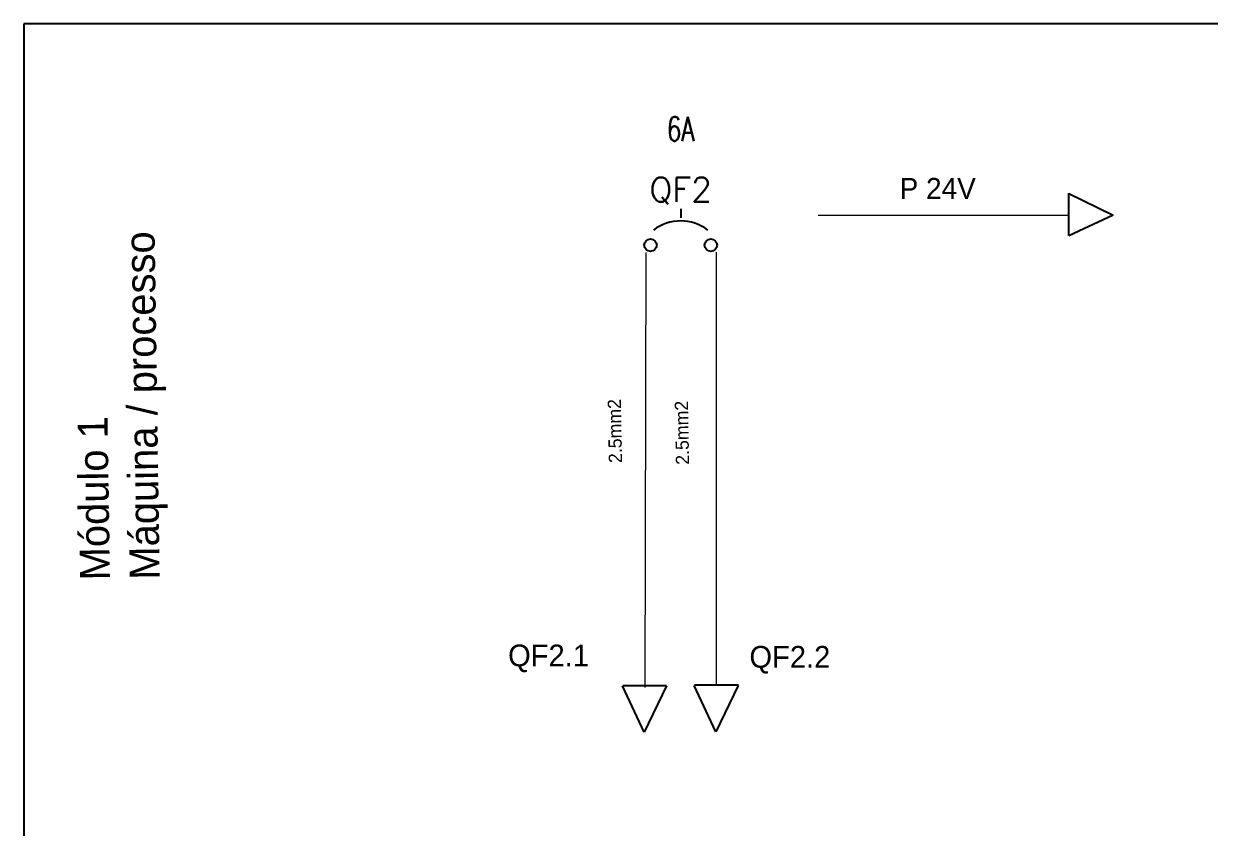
# Model space of a CAD drawing. Extents: x -891 to 6596, y -1 to 298.
# Drawn here: x 1341.1 to 1522.9, y 174.8 to 298.1 of the extents above; entities that cross this region are included whole.
import ezdxf
from ezdxf.enums import TextEntityAlignment as Align

# ---------------------------------------------------------------- set-up
doc = ezdxf.new("R2010")
doc.units = 0
doc.header["$MEASUREMENT"] = 0
doc.linetypes.add('DASHED', pattern=[0.75, 0.5, -0.25])
doc.linetypes.add('HIDDEN2', pattern=[0.1875, 0.125, -0.0625])
for name, color, linetype in [('DESCCHILD', 20, 'Continuous'), ('RED_2.5mm^2', 1, 'Continuous'), ('SYMS', 7, 'Continuous'), ('TAGS', 51, 'Continuous')]:
    doc.layers.add(name, color=color, linetype=linetype)
doc.styles.add('WD', font='romans.shx')

# ---------------------------------------------------------------- blocks, each defined once
blk = doc.blocks.new('HCB2')
at = {"linetype": 'HIDDEN2'}
blk.add_line((0, 0.1868), (0, 0.1406), dxfattribs=at)
for centre in [(-0.1553, 0), (0.1553, 0)]:
    blk.add_circle(centre, 0.0322)
blk.add_arc((0, -0.1094), 0.2344, 53.1301, 126.8699)
at = {"style": 'WD', "width": 0.7}
for tag, p in [('INST', (0, 0.8625)), ('LOC', (0, 0.6929)), ('DESC1', (0, 0.5367)), ('DESC2', (0, 0.3804)), ('RATING1', (0, -0.1875)), ('XREF', (0, -0.3438))]:
    blk.add_attdef(tag, text='', height=0.125, dxfattribs=at).set_placement(p, align=Align.CENTER)
at = {"style": 'WD'}
blk.add_attdef('TAG2', text='', height=0.125, dxfattribs=at).set_placement((0, 0.2242), align=Align.CENTER)
for tag, p in [('X2LINK', (0, 0.2188)), ('X8LINK', (0, 0))]:
    blk.add_attdef(tag, p, '', height=0.01, dxfattribs=at)
for tag, p, height, flags in [('FAMILY', (0.0544, 0.1834), 0.01, 9), ('CONTACT', (0.0544, 0.159), 0.01, 9), ('X4TERM01', (-0.1875, 0), 0.0125, 1), ('X1TERM02', (0.1875, 0), 0.0125, 1)]:
    blk.add_attdef(tag, p, '', height=height, dxfattribs=dict(at, flags=flags))
at = {"linetype": 'Continuous', "style": 'WD', "flags": 8}
blk.add_attdef('TERM01', text='', height=0.125, dxfattribs=at).set_placement((-0.25, -0.0314), align=Align.TOP_RIGHT)
blk.add_attdef('TERM02', text='', height=0.125, dxfattribs=at).set_placement((0.25, -0.0314), align=Align.TOP_LEFT)

msp = doc.modelspace()

# ---------------------------------------------------------------- linework, layer by layer
for p, q in [((1761.115, 298.113), (1341.115, 298.113)), ((1341.115, 298.113), (1341.115, 1.113))]:
    msp.add_line(p, q)
at = {"color": 242, "true_color": 0xcd2027}
for p, q in [((1501.176, 272.129), (1501.162, 265.655)), ((1501.2, 272.091), (1508.001, 268.778)), ((1508.001, 268.778), (1501.187, 265.631)), ((1436.132, 189.58), (1432.841, 196.662)), ((1439.601, 196.689), (1432.866, 196.687)), ((1439.561, 196.664), (1436.132, 189.58)), ((1447.125, 189.643), (1443.834, 196.725)), ((1450.594, 196.753), (1443.859, 196.75)), ((1450.554, 196.727), (1447.125, 189.643))]:
    msp.add_line(p, q, dxfattribs=at)
at = {"layer": 'RED_2.5mm^2', "color": 242, "lineweight": 18, "true_color": 0xcd2027}
for p, q in [((1501.174, 268.853), (1501.175, 269.034)), ((1462.824, 268.804), (1501.137, 268.804)), ((1436.428, 263.063), (1436.247, 196.39)), ((1447.186, 263.104), (1447.186, 196.746)), ((1436.193, 196.683), (1436.382, 196.683)), ((1447.186, 196.746), (1447.375, 196.746))]:
    msp.add_line(p, q, dxfattribs=at)

# ---------------------------------------------------------------- block references
at = {"layer": 'SYMS', "color": 242, "lineweight": 18, "true_color": 0xcd2027}
ref = msp.add_blockref('HCB2', (1441.747, 264.178), dxfattribs=dict(at, xscale=29.73670958554339, yscale=29.73670958554339, zscale=29.73670958554339))
ref.add_attrib('TAG2', 'QF2', dxfattribs={"layer": 'TAGS', "height": 3.7171, "style": 'WD'}).set_placement((1441.747, 270.844), align=Align.CENTER)
ref.add_attrib('DESC1', '6A', dxfattribs={"layer": 'DESCCHILD', "height": 3.7171, "style": 'WD', "width": 0.7}).set_placement((1441.747, 280.137), align=Align.CENTER)

# ---------------------------------------------------------------- texts
at = {"attachment_point": 1}
for s, width, gutter_width, heights, insert, char_height in [('{\\C242;\\c2564301;P 24V}', 27.09318, 16.021, [19.226], (1475.284, 274.483), 3.20429), ('{\\C242;\\c2564301;QF2.1}', 28.18522, 16.667, [20.001], (1415.311, 202.988), 3.33344), ('{\\C242;\\c2564301;QF2.2}', 28.18522, 16.667, [20.001], (1452.278, 202.775), 3.33344)]:
    msp.add_mtext_dynamic_manual_height_columns(s, width=width, gutter_width=gutter_width, heights=heights, dxfattribs=dict(at, insert=insert, char_height=char_height))
at = {"color": 242, "true_color": 0xcd2027, "char_height": 2.03107, "width": 12.9894, "attachment_point": 1, "rotation": 91.10241}
for insert in [(1430.742, 230.778), (1441.019, 230.515)]:
    msp.add_mtext('{\\C7;2.5mm2 }', dxfattribs=dict(at, insert=insert))
at = {"layer": 'SYMS', "color": 85, "linetype": 'DASHED', "lineweight": 18, "true_color": 0x58ba48, "insert": (1349.745, 212.785), "char_height": 4.57294, "width": 81.62706, "attachment_point": 1, "rotation": 90.84931}
msp.add_mtext('{\\C7;Módulo 1^JMáquina / processo}', dxfattribs=at)

doc.saveas('drawing.dxf')
